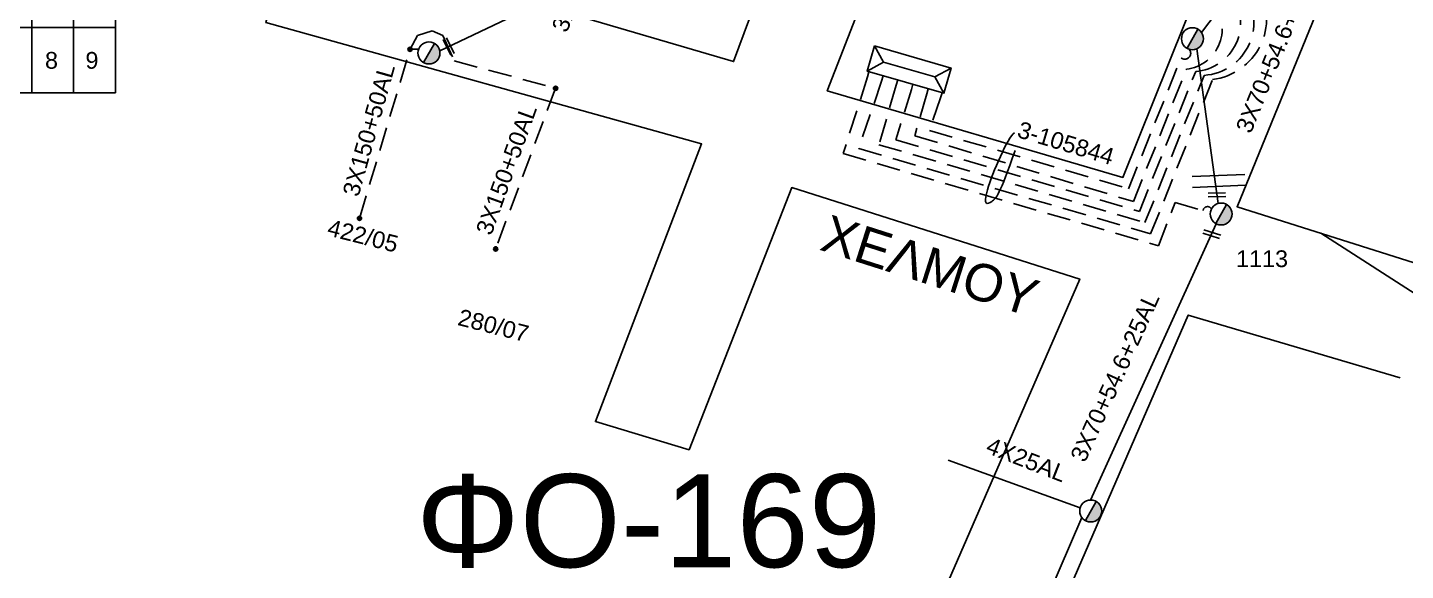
# Model space of a CAD drawing. Header units: millimetres. Extents: x 5016 to 7282, y 2879 to 3911.
# Drawn here: x 5730.1 to 5878.1, y 3614.6 to 3673 of the extents above; entities that cross this region are included whole.
import ezdxf
from ezdxf.enums import TextEntityAlignment as Align

# ---------------------------------------------------------------- set-up
doc = ezdxf.new("R2010")
doc.units = ezdxf.units.MM
doc.linetypes.add('DASHED', pattern=[19.05, 12.7, -6.35])
for name, color, linetype in [('Ασφαλειοκιβώτια Χ.Τ 9 αναχωρήσεων', 7, 'Continuous'), ('Εναέρια παροχή ΧΤ 4x25', 7, 'SYN_LINE'), ('Επιγραφές - Σχήματα', 7, 'Continuous'), ('Καλώδια ΧΤ   3x150+50AL', 7, 'DASHED'), ('Μηχανική τομή', 7, 'Continuous'), ('Στύλος ΦΜ', 7, 'Continuous'), ('Στύλος ΦΜ @ 1', 7, 'Continuous'), ('Συνδέσεις', 7, 'Continuous'), ('Συνεστραμμένα ΧΤ   3x70+54.6+25 AL', 7, 'SYN_LINE'), ('Τομή', 7, 'Continuous'), ('Υποσταθμός πόλεως', 7, 'Continuous'), ('Υπόβαθρο ΔΕΗ', 7, 'Continuous')]:
    doc.layers.add(name, color=color, linetype=linetype)
doc.styles.get("Standard").update_dxf_attribs({"font": 'ARIAL.TTF'})
doc.linetypes.add('SYN_LINE', pattern='A,0.5,-0.0001,["/\\/\\/\\/",Standard,S=0.1,R=0,X=0,Y=-0.05],-0.25', length=0.7501)

# ---------------------------------------------------------------- blocks, each defined once
blk = doc.blocks.new('ΥΠΑΡΧΩΝ ΤΣΙΜΕΝΤΕΝΙΟΣ ΣΤΥΛΟΣ')
at = {"layer": 'Στύλος ΦΜ'}
blk.add_hatch(color=7, dxfattribs=at).paths.add_polyline_path([(-1.29, -2.28, 0.574793), (2.62, 0, 0.268822), (1.3, 2.27)])
at = {"layer": 'Στύλος ΦΜ', "color": 7}
blk.add_line((-1.29, -2.28), (1.3, 2.27), dxfattribs=at)
blk.add_circle((0, 0), 2.62, dxfattribs=at)
at = {"layer": 'Στύλος ΦΜ', "flags": 4}
for tag, p in [('ΑΡΙΘΜΟΣ', (-4.68, 8.05)), ('ΤΥΠΟΣ', (-4.91, 3.03))]:
    blk.add_attdef(tag, p, '', height=4, dxfattribs=at)
blk = doc.blocks.new('ΥΠΟΣΤΑΘΜΟΣ ΠΟΛΕΩΣ 6 ΑΝΑΧΩΡΗΣΕΩΝ')
at = {"layer": 'Υποσταθμός πόλεως', "linetype": 'Continuous', "ltscale": 40}
for p, q in [((-8.18, -2.82), (-8.18, -4)), ((-5.01, -2.82), (-5.01, -4)), ((-1.74, -2.82), (-1.74, -4)), ((1.65, -2.82), (1.65, -4)), ((5.07, -2.82), (5.07, -4)), ((8.16, -2.82), (8.16, -4))]:
    blk.add_line(p, q, dxfattribs=at)
blk.add_lwpolyline([(-8.57, 2.82), (8.57, 2.82), (8.57, -2.82), (-8.57, -2.82)], close=True, dxfattribs=at)
for points in [[(-5.75, 0), (-8.57, 2.82)], [(5.75, 0), (8.57, 2.82)], [(-8.57, -2.82), (-5.75, 0)], [(-5.75, 0), (5.75, 0)], [(8.57, -2.82), (5.75, 0)]]:
    blk.add_lwpolyline(points, dxfattribs=at)
at = {"layer": 'Υποσταθμός πόλεως', "linetype": 'SYN_LINE', "ltscale": 40, "flags": 1}
for tag, p in [('ΜΕΤΑΣΧΗΜΑΤΙΣΜΟΣ', (9.64, 1.91)), ('ΙΣΧΥΣ', (9.62, -0.89)), ('ΑΡΙΘΜΟΣ', (9.74, -3.61))]:
    blk.add_attdef(tag, p, '', height=1.8, dxfattribs=at)
blk = doc.blocks.new('ΑΣΦΑΛΕΙΟΚΙΒΩΤΙΟ ΥΠΟΣΤΑΘΜΟΥ 9 ΑΝΑΧΩΡΗΣΕΩΝ')
at = {"layer": 'Ασφαλειοκιβώτια Χ.Τ 9 αναχωρήσεων', "ltscale": 40}
for p, q in [((-23.8, 40.36), (24.02, 40.36)), ((-9.72, 40.36), (-9.72, -40.64)), ((9.94, 40.36), (9.94, -40.64)), ((-23.8, 31.36), (24.02, 31.36)), ((-23.8, 22.36), (24.02, 22.36)), ((-23.8, 13.36), (24.02, 13.36)), ((-23.8, 4.36), (24.02, 4.36)), ((-23.8, -4.64), (24.02, -4.64)), ((-23.8, -13.64), (24.02, -13.64)), ((-23.8, -22.64), (24.02, -22.64)), ((-23.8, -31.64), (24.02, -31.64))]:
    blk.add_line(p, q, dxfattribs=at)
at = {"layer": 'Ασφαλειοκιβώτια Χ.Τ 9 αναχωρήσεων'}
blk.add_lwpolyline([(-23.8, -40.64), (24.02, -40.64), (24.02, 40.36), (-23.8, 40.36)], close=True, dxfattribs=at)
for s, p in [('1', (-18.61, 37.24)), ('2', (-18.61, 28.67)), ('3', (-18.61, 19.6)), ('4', (-18.61, 10.58)), ('5', (-18.61, 1.57)), ('6', (-18.61, -7.57)), ('7', (-18.61, -15.81)), ('8', (-18.61, -25.5)), ('9', (-18.61, -34.19))]:
    blk.add_text(s, height=3.6, rotation=270, dxfattribs=at).set_placement(p)
at = {"layer": 'Ασφαλειοκιβώτια Χ.Τ 9 αναχωρήσεων', "ltscale": 40}
for tag, height, p in [('ΟΝΟΜΑ', 5, (-0.16, 44.31)), ('ΚΕΙΜΕΝΟ 1', 2, (17.06, 35.59)), ('ΚΕΙΜΕΝΟ 2', 2, (17.06, 26.88)), ('ΚΕΙΜΕΝΟ 3', 2, (17.06, 17.69)), ('ΚΕΙΜΕΝΟ 4', 2, (17.06, 8.71)), ('ΚΕΙΜΕΝΟ 5', 2, (17.06, -0.13)), ('ΚΕΙΜΕΝΟ 6', 2, (17.06, -9.05)), ('ΚΕΙΜΕΝΟ 7', 2, (17.06, -18.13)), ('ΚΕΙΜΕΝΟ 8', 2, (17.06, -26.85)), ('ΚΕΙΜΕΝΟ 9', 2, (17.06, -35.99)), ('ΣΧ', 2, (-0.1, -42.64))]:
    blk.add_attdef(tag, text='', height=height, dxfattribs=at).set_placement(p, align=Align.MIDDLE_CENTER)
blk = doc.blocks.new('ΜΗΧΑΝΙΚΗ ΤΟΜΗ')
at = {"layer": 'Μηχανική τομή', "ltscale": 40}
for p, q in [((-1.89, 0.78), (1.89, 0.78)), ((1.89, 0), (-1.89, 0))]:
    blk.add_line(p, q, dxfattribs=at)
blk = doc.blocks.new('ΤΟΜΗ')
at = {"layer": 'Τομή', "ltscale": 40}
for p, q in [((-5.68, 0), (5.68, 0)), ((5.68, -2.33), (-5.68, -2.33))]:
    blk.add_line(p, q, dxfattribs=at)
blk = doc.blocks.new('_ΣΥΝΔΕΣΗ')
at = {"layer": 'Συνδέσεις', "linetype": 'SYN_LINE', "ltscale": 40}
blk.add_hatch(color=256, dxfattribs=at).paths.add_polyline_path([(0.5, -0.01, 1), (-0.5, -0.01, 1)])
at = {"layer": 'Συνδέσεις'}
blk.add_circle((0, -0.01), 0.5, dxfattribs=at)

msp = doc.modelspace()

# ---------------------------------------------------------------- linework, layer by layer
at = {"layer": 'Εναέρια παροχή ΧΤ 4x25', "color": 27, "lineweight": -3, "ltscale": 20}
msp.add_lwpolyline([(5843.14, 3621.33), (5828.95, 3626.47)], dxfattribs=at)
at = {"layer": 'Καλώδια ΧΤ   3x150+50AL', "color": 2, "lineweight": -3, "ltscale": 0.2}
msp.add_lwpolyline([(5825.02, 3666.3), (5823.32, 3660.9), (5849.5, 3653.21), (5855.54, 3668.26, 0.590132), (5859.36, 3676.51), (5870.07, 3705.36), (5826.46, 3716.09, 0.379493), (5824.8, 3715.53)], format="xyb", dxfattribs=at)
at = {"layer": 'Καλώδια ΧΤ   3x150+50AL', "color": 62, "lineweight": -3, "ltscale": 0.2}
msp.add_lwpolyline([(5826.66, 3665.83), (5825.37, 3661.34), (5848.85, 3654.27), (5854.55, 3668.49, 0.60922), (5857.26, 3675.74), (5867.75, 3703.4), (5859.71, 3705.56), (5859.71, 3705.56), (5853.09, 3707.68, -0.40947), (5851.2, 3707.66)], format="xyb", dxfattribs=at)
at = {"layer": 'Καλώδια ΧΤ   3x150+50AL', "color": 173, "lineweight": -3, "ltscale": 0.2}
msp.add_lwpolyline([(5823.38, 3666.77), (5821.52, 3660.38), (5850.09, 3652), (5856.44, 3667.83, 0.608816), (5860.52, 3677.13), (5871.88, 3705.86), (5866.2, 3707.15)], format="xyb", dxfattribs=at)
at = {"layer": 'Καλώδια ΧΤ   3x150+50AL', "color": 5, "lineweight": -3, "ltscale": 0.2}
msp.add_lwpolyline([(5821.81, 3667.22), (5819.35, 3659.97), (5850.7, 3650.78), (5857.35, 3667.39, 0.539473), (5862.26, 3677.27), (5870.32, 3699.36), (5874.13, 3698.65), (5874.88, 3699.34), (5876.1, 3700.79), (5876.94, 3701.29)], format="xyb", dxfattribs=at)
at = {"layer": 'Καλώδια ΧΤ   3x150+50AL', "color": 2, "lineweight": -3, "ltscale": 0.2}
for points in [[(5771.16, 3670.64), (5771.97, 3672.13), (5773.55, 3672.6), (5774.69, 3672.13), (5775.91, 3669.39), (5786.79, 3666.44), (5780.35, 3649.18)], [(5765.73, 3652.46), (5771.16, 3670.64), (5772.08, 3670.64)]]:
    msp.add_lwpolyline(points, dxfattribs=at)
at = {"layer": 'Καλώδια ΧΤ   3x150+50AL', "color": 1, "lineweight": -3, "ltscale": 0.2}
msp.add_lwpolyline([(5828.14, 3665.4), (5826.94, 3661.92), (5848.32, 3655.64), (5853.97, 3669.72, 0.966877), (5854.81, 3670.66, -0.527296)], format="xyb", dxfattribs=at)
at = {"layer": 'Καλώδια ΧΤ   3x150+50AL', "color": 27, "lineweight": -3, "ltscale": 0.2}
msp.add_lwpolyline([(5820.29, 3667.66), (5817.68, 3659.42), (5851.53, 3649.51), (5853.33, 3654.17), (5856.34, 3653.29, -0.76114), (5857.23, 3653.46)], format="xyb", dxfattribs=at)
at = {"layer": 'Συνεστραμμένα ΧΤ   3x70+54.6+25 AL', "color": 1, "lineweight": -3, "ltscale": 20}
for points in [[(5877.39, 3700.48), (5856.15, 3672.45)], [(5855.65, 3670.69), (5857.97, 3654.07)]]:
    msp.add_lwpolyline(points, dxfattribs=at)
at = {"layer": 'Συνεστραμμένα ΧΤ   3x70+54.6+25 AL', "color": 2, "lineweight": -3, "ltscale": 10}
msp.add_lwpolyline([(5782.28, 3674.23), (5774.35, 3670.46)], dxfattribs=at)
at = {"layer": 'Συνεστραμμένα ΧΤ   3x70+54.6+25 AL', "color": 27, "lineweight": -3, "ltscale": 20}
for points in [[(5857.75, 3651.88), (5844.26, 3622.18)], [(5843.33, 3620.3), (5831.14, 3591.99)]]:
    msp.add_lwpolyline(points, dxfattribs=at)
at = {"layer": 'Υπόβαθρο ΔΕΗ', "lineweight": -3}
for points in [[(5868.98, 3650.86), (5936.29, 3607.55), (5953.08, 3598.11), (5932.72, 3555.47), (5874.35, 3576.48), (5837.48, 3589.59), (5833.76, 3579.53), (5874.13, 3565.15), (5929.71, 3546.05), (5919.42, 3512.31), (5873.5, 3528.36), (5845.06, 3538.37), (5788.27, 3557.74), (5755.24, 3571.68), (5719.19, 3585.14), (5694.15, 3593.49), (5673.12, 3599.85), (5656.65, 3603.78), (5661.16, 3675.04), (5663.49, 3713.7), (5666.22, 3755.63), (5679.48, 3752.2), (5770.6, 3727.61), (5766.95, 3713.7)], [(5828.98, 3613.48), (5843.09, 3645.93), (5812.16, 3655.76), (5801.12, 3627.59), (5791.07, 3630.62), (5802.47, 3660.46), (5755.66, 3673.5), (5766.95, 3713.7)], [(5833.48, 3711.14), (5866.02, 3702.45), (5847.73, 3656.86), (5815.97, 3666.17), (5833.48, 3711.14)], [(5870.83, 3680.27), (5962.35, 3617.95), (5989.23, 3675.04), (5973.2, 3677.27), (5944.33, 3684.23), (5901.42, 3694.58), (5878.74, 3699.66), (5859.99, 3653.71), (5879.68, 3647.47)], [(5877.49, 3635.3), (5854.74, 3642.07), (5840.03, 3608.11)]]:
    msp.add_lwpolyline(points, dxfattribs=at)
msp.add_lwpolyline([(5822.52, 3714.04), (5822.52, 3714.04), (5795.41, 3721.14), (5780.12, 3724.78), (5780.12, 3724.78), (5767.48, 3680.52), (5782.31, 3676.27), (5805.91, 3669.32)], close=True, dxfattribs=at)
msp.add_open_spline([(5836.08, 3661.67), (5835.36, 3661.2), (5832.08, 3653.5), (5833.74, 3654.19), (5834.48, 3654.99), (5836.14, 3659.74)], degree=3, dxfattribs=at)

# ---------------------------------------------------------------- block references
at = {"layer": 'Ασφαλειοκιβώτια Χ.Τ 9 αναχωρήσεων', "lineweight": -3, "xscale": 0.5, "yscale": 0.5, "zscale": 0.5, "rotation": 90}
msp.add_blockref('ΑΣΦΑΛΕΙΟΚΙΒΩΤΙΟ ΥΠΟΣΤΑΘΜΟΥ 9 ΑΝΑΧΩΡΗΣΕΩΝ', (5719.2, 3677.85), dxfattribs=at).add_auto_attribs({'ΟΝΟΜΑ': 'ΦΟ-155', 'ΣΧ': 'ΣΧ-3-71903'})
at = {"layer": 'Μηχανική τομή', "lineweight": -3}
for p, xscale, yscale, zscale, rotation in [((5775.13, 3670.84), 0.4999999999997518, 0.4999999999997518, 0.4999999999997518, 296.3818186551438), ((5857.81, 3655.19), 0.4999999999997632, 0.4999999999997632, 0.4999999999997632, 181.3563683365578), ((5857.33, 3650.95), 0.499999999999734, 0.499999999999734, 0.499999999999734, 162.4104376117631)]:
    msp.add_blockref('ΜΗΧΑΝΙΚΗ ΤΟΜΗ', p, dxfattribs=dict(at, xscale=xscale, yscale=yscale, zscale=zscale, rotation=rotation))
at = {"layer": 'Στύλος ΦΜ @ 1', "lineweight": -3, "ltscale": 40, "xscale": 0.4499999999998181, "yscale": 0.4499999999998181, "zscale": 0.4499999999998181}
for p in [(5855.19, 3671.77), (5773.19, 3670.24), (5844.27, 3621)]:
    msp.add_blockref('ΥΠΑΡΧΩΝ ΤΣΙΜΕΝΤΕΝΙΟΣ ΣΤΥΛΟΣ', p, dxfattribs=at)
at = {"layer": 'Στύλος ΦΜ @ 1', "lineweight": -3, "ltscale": 40}
ref = msp.add_blockref('ΥΠΑΡΧΩΝ ΤΣΙΜΕΝΤΕΝΙΟΣ ΣΤΥΛΟΣ', (5858.28, 3652.93), dxfattribs=dict(at, xscale=0.4499999999998181, yscale=0.4499999999998181, zscale=0.4499999999998181))
ref.add_attrib('ΤΥΠΟΣ', '1113', (5859.87, 3647.22), dxfattribs={"layer": 'Στύλος ΦΜ', "height": 1.8, "flags": 4})
at = {"layer": 'Συνδέσεις', "lineweight": -3, "xscale": 0.4499999999998181, "yscale": 0.4499999999998181, "zscale": 0.4499999999998181}
for p in [(5771.16, 3670.64), (5786.79, 3666.44), (5765.73, 3652.46), (5780.35, 3649.18)]:
    msp.add_blockref('_ΣΥΝΔΕΣΗ', p, dxfattribs=at)
at = {"layer": 'Τομή', "lineweight": -3, "xscale": 0.4999999999995544, "yscale": 0.4999999999995544, "zscale": 0.4999999999995544, "rotation": 182.2183160577715}
msp.add_blockref('ΤΟΜΗ', (5858.04, 3655.9), dxfattribs=at)
at = {"layer": 'Υποσταθμός πόλεως', "lineweight": -3, "xscale": 0.5000000000000283, "yscale": 0.5000000000000283, "zscale": 0.5000000000000283, "rotation": 343.9533372605811}
msp.add_blockref('ΥΠΟΣΤΑΘΜΟΣ ΠΟΛΕΩΣ 6 ΑΝΑΧΩΡΗΣΕΩΝ', (5824.77, 3668.45), dxfattribs=at)

# ---------------------------------------------------------------- texts
at = {"layer": 'Εναέρια παροχή ΧΤ 4x25', "color": 7, "lineweight": -3, "insert": (5833.54, 3628.99), "char_height": 1.8, "width": 168.3718, "attachment_point": 1, "rotation": 338.6525}
msp.add_mtext('4X25AL', dxfattribs=at)
at = {"layer": 'Επιγραφές - Σχήματα', "color": 7, "lineweight": -3, "attachment_point": 1}
for s, insert, char_height, width, rotation in [('3-105844', (5836.77, 3662.94), 1.8, 168.3718, 343.3251), ('ΧΕΛΜΟΥ', (5816.24, 3652.92), 4, 168.4026, 342.2812), ('422/05', (5762.6, 3652.4), 1.8, 168.3718, 345.7936), ('280/07', (5776.61, 3642.76), 1.8, 168.3718, 345.7936)]:
    msp.add_mtext(s, dxfattribs=dict(at, insert=insert, char_height=char_height, width=width, rotation=rotation))
at = {"layer": 'Επιγραφές - Σχήματα', "color": 7, "lineweight": -3, "insert": (5771.79, 3624.96), "char_height": 10, "width": 168.3718, "attachment_point": 1}
msp.add_mtext('ΦΟ-169', dxfattribs=at)
at = {"layer": 'Καλώδια ΧΤ   3x150+50AL', "color": 7, "lineweight": -3, "char_height": 1.8, "width": 168.3718, "attachment_point": 1}
for insert, rotation in [((5786.32, 3672.99), 68.0489), ((5763.88, 3655.17), 74.3133), ((5778.18, 3651.13), 70.2003)]:
    msp.add_mtext('3X150+50AL', dxfattribs=dict(at, insert=insert, rotation=rotation))
at = {"layer": 'Συνεστραμμένα ΧΤ   3x70+54.6+25 AL', "color": 7, "lineweight": -3, "char_height": 1.8, "width": 168.3718, "attachment_point": 1}
for insert, rotation in [((5859.79, 3662.15), 67.9614), ((5842.01, 3626.86), 65.6752)]:
    msp.add_mtext('3X70+54.6+25AL', dxfattribs=dict(at, insert=insert, rotation=rotation))

doc.saveas('drawing.dxf')
